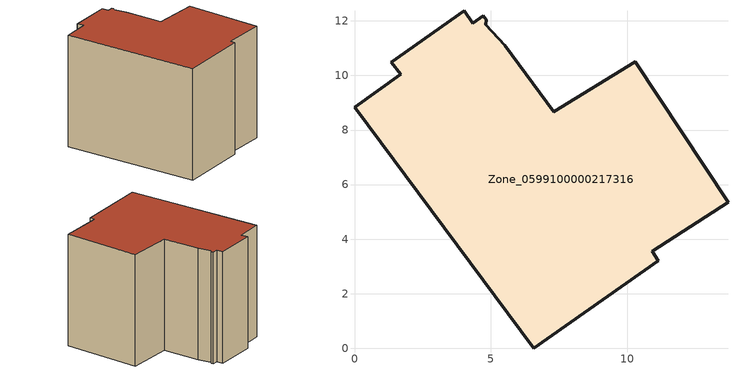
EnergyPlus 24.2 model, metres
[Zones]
Zone_0599100000217316
 floor ground (C_G): 4.83,12.04 4.81,11.87 5.51,11.11 7.3,8.67 10.29,10.51 13.69,5.36 10.92,3.56 11.13,3.2 6.58,0 0,8.84 1.69,10.04 1.35,10.48 4.02,12.37 4.34,11.92 4.71,12.19 z0
 wall outside (C_F): 4.34,11.92 4.02,12.37 1.35,10.48 1.69,10.04 0,8.84 6.58,0 11.13,3.2 10.92,3.56 13.69,5.36 10.29,10.51 7.3,8.67 5.51,11.11 4.81,11.87 4.83,12.04 4.71,12.19 4.34,11.92 z0:9.12
 roof outside (C_R): 5.51,11.11 4.81,11.87 4.83,12.04 4.71,12.19 4.34,11.92 4.02,12.37 1.35,10.48 1.69,10.04 0,8.84 6.58,0 11.13,3.2 10.92,3.56 13.69,5.36 10.29,10.51 7.3,8.67 z9.12
[BUILDING]
Pand.0599100000217316: North Axis=0; Terrain=City; Loads Convergence Tolerance Value=0.04; Temperature Convergence Tolerance Value=0.4; Solar Distribution=FullExterior; Maximum Number of Warmup Days=25; Minimum Number of Warmup Days=1
[Site:Location]
Rotterdam.The.Hague.AP_ZH_NLD Design_Conditions: Latitude=51.96; Longitude=4.45; Time Zone=1; Elevation=-4.5
[SITE:GROUNDTEMPERATURE:BUILDINGSURFACE]
18, 18, 18, 18, 18, 18, 18, 18, 18, 18, 18, 18
[MATERIAL] Thermal Absorptance=0.9; Solar Absorptance=0.7; Visible Absorptance=0.7
Name | Roughness | Thickness | Conductivity | Density | Specific Heat
G.TC.1946 | MediumSmooth | 0.15 | 1 | 540 | 1210
F.TC.1946 | Rough | 0.3 | 0.857143 | 1920 | 840
R.TC.1946 | MediumRough | 0.2 | 0.909091 | 1500 | 1000
[CONSTRUCTION]
C_G: G.TC.1946
C_F: F.TC.1946
C_R: R.TC.1946
[ZONE]
Zone_0599100000217316: Type=1; Multiplier=1; Ceiling Height=Autocalculate; Volume=Autocalculate; Floor Area=autocalculate; Part of Total Floor Area=Yes
[ZONEINFILTRATION:DESIGNFLOWRATE]
Infil_Zone_0599100000217316: Zone or ZoneList or Space or SpaceList=Zone_0599100000217316; Schedule=AlwaysOn; Design Flow Rate Calculation Method=Flow/Area; Flow Rate per Floor Area=0.003; Constant Term Coefficient=1; Temperature Term Coefficient=0; Velocity Term Coefficient=0; Velocity Squared Term Coefficient=0
[HVACTEMPLATE:ZONE:IDEALLOADSAIRSYSTEM]
Zone_0599100000217316: Maximum Heating Supply Air Temperature=50; Minimum Cooling Supply Air Temperature=13; Maximum Heating Supply Air Humidity Ratio=0.0156; Minimum Cooling Supply Air Humidity Ratio=0.0077; Heating Limit=NoLimit; Cooling Limit=NoLimit; Dehumidification Control Type=ConstantSensibleHeatRatio; Cooling Sensible Heat Ratio=0.7; Dehumidification Setpoint=60; Humidification Control Type=None; Humidification Setpoint=30; Outdoor Air Method=None; Outdoor Air Flow Rate per Person=0.00944; Outdoor Air Flow Rate per Zone Floor Area=0; Outdoor Air Flow Rate per Zone=0; Demand Controlled Ventilation Type=None; Outdoor Air Economizer Type=NoEconomizer; Heat Recovery Type=None; Sensible Heat Recovery Effectiveness=0.7; Latent Heat Recovery Effectiveness=0.65
[ZONECONTROL:THERMOSTAT]
ThermostatControl_Zone_0599100000217316: Zone or ZoneList=Zone_0599100000217316; Control Type Schedule=DualSetpointControlType; Control 1=Thermostat_Zone_0599100000217316; Temperature Difference Between Cutout And Setpoint=0
[THERMOSTATSETPOINT:DUALSETPOINT]
Thermostat_Zone_0599100000217316: Heating Setpoint Temperature Schedule=HeatingSetpoint_Zone_0599100000217316; Cooling Setpoint Temperature Schedule=CoolingSetpoint_Zone_0599100000217316
[SCHEDULE:COMPACT]
HeatingSetpoint_Zone_0599100000217316: Through: 12/31, For: AllDays, Until: 24:00, 21
CoolingSetpoint_Zone_0599100000217316: Through: 12/31, For: AllDays, Until: 24:00, 24
DualSetpointControlType: Through: 12/31, For: AllDays, Until: 24:00, 4
AlwaysOn: Through: 12/31, For: AllDays, Until: 24:00, 1
